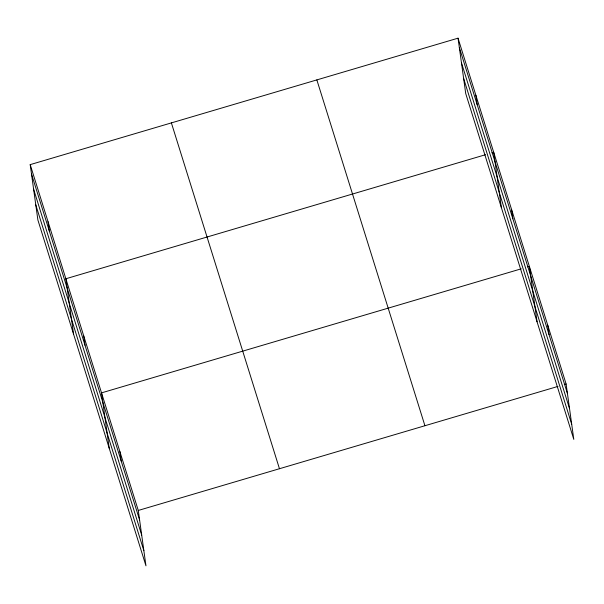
<?xml version="1.0" encoding="UTF-8"?>
<svg xmlns="http://www.w3.org/2000/svg" width="604" height="604" viewBox="0 0 604 604"><rect width="100%" height="100%" fill="white"/><g stroke="black" fill="none" stroke-linecap="round" stroke-linejoin="round"><path stroke-width="0.91" d="M30.2 164.628L138.278 510.456L145.964 565.827L37.886 219.999L30.2 164.628L458.036 38.173L566.114 384.001L573.8 439.372L465.722 93.544L458.036 38.173M485.556 154.7L65.866 278.754L73.552 334.125M491.898 152.827L493.702 152.291L501.388 207.67M521.222 268.825L101.532 392.872L109.218 448.251M527.556 266.953L529.368 266.417L537.054 321.789M138.278 510.456L557.968 386.409M564.31 384.537L566.114 384.001M459.35 47.595L567.42 393.423M461.448 62.756L569.527 408.583M463.615 78.377L571.694 424.212M316.851 79.902L424.929 425.729M171.385 122.899L279.463 468.727M31.506 174.05L139.584 519.878M33.613 189.211L141.691 535.046M35.779 204.839L143.858 550.667M547.745 325.209L549.051 334.631M511.535 209.354L512.841 218.776M475.869 95.236L477.175 104.658M119.902 451.664L121.215 461.086M83.699 335.816L85.005 345.239M48.033 221.691L49.339 231.113"/></g></svg>
